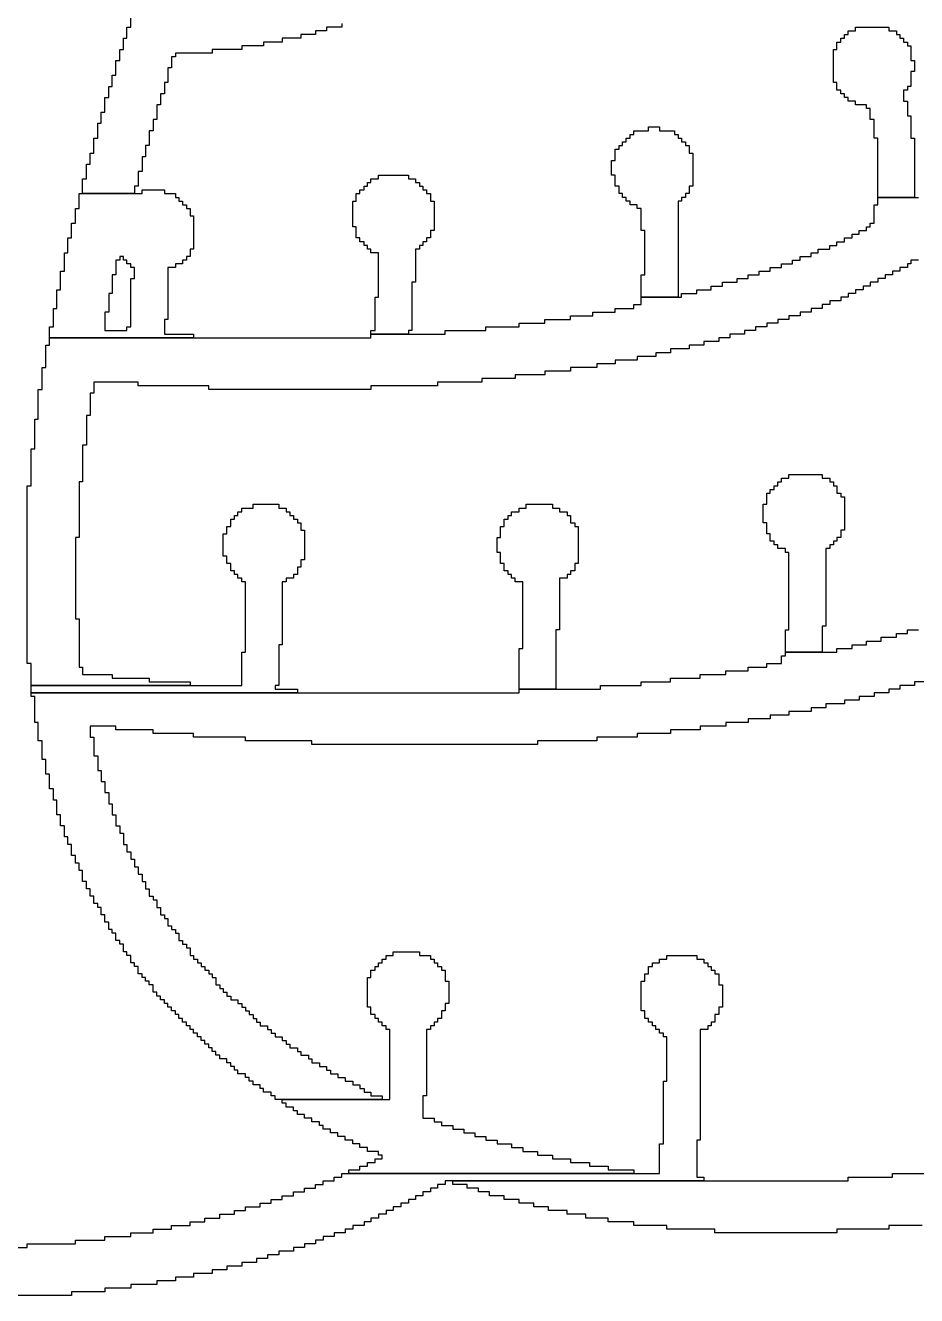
# Model space of a CAD drawing. Extents: x 134.1 to 218.7, y -126.2 to -72.1.
# Drawn here: x 209.23 to 214.33, y -119.71 to -112.44 of the extents above; entities that cross this region are included whole.
import ezdxf

# ---------------------------------------------------------------- set-up
doc = ezdxf.new("R2010")
doc.units = 0
doc.header["$MEASUREMENT"] = 0
doc.layers.add('BLACK', color=7, linetype='CONTINUOUS')

msp = doc.modelspace()

# ---------------------------------------------------------------- linework, layer by layer
at = {"layer": 'BLACK', "linetype": 'CONTINUOUS'}
for p, q in [((209.837, -112.448), (209.837, -112.363)), ((209.814, -112.511), (209.814, -112.448)), ((209.814, -112.448), (209.837, -112.448)), ((210.957, -112.469), (210.894, -112.469)), ((210.894, -112.469), (210.894, -112.49)), ((211.044, -112.448), (210.957, -112.448)), ((210.957, -112.448), (210.957, -112.469)), ((211.044, -112.427), (211.044, -112.448)), ((213.942, -112.49), (213.942, -112.469)), ((213.942, -112.469), (213.985, -112.469)), ((213.985, -112.469), (213.985, -112.448)), ((213.985, -112.448), (214.175, -112.448)), ((214.175, -112.448), (214.175, -112.469)), ((214.175, -112.469), (214.219, -112.469)), ((214.219, -112.469), (214.219, -112.49)), ((209.794, -112.575), (209.794, -112.511)), ((209.794, -112.511), (209.814, -112.511)), ((210.703, -112.533), (210.596, -112.533)), ((210.596, -112.533), (210.596, -112.554)), ((210.81, -112.511), (210.703, -112.511)), ((210.703, -112.511), (210.703, -112.533)), ((210.894, -112.49), (210.81, -112.49)), ((210.81, -112.49), (210.81, -112.511)), ((213.878, -112.575), (213.878, -112.533)), ((213.878, -112.533), (213.901, -112.533)), ((213.901, -112.533), (213.901, -112.511)), ((213.901, -112.511), (213.921, -112.511)), ((213.921, -112.511), (213.921, -112.49)), ((213.921, -112.49), (213.942, -112.49)), ((214.219, -112.49), (214.239, -112.49)), ((214.239, -112.49), (214.239, -112.511)), ((214.239, -112.511), (214.259, -112.511)), ((214.259, -112.511), (214.259, -112.533)), ((214.259, -112.533), (214.282, -112.533)), ((214.282, -112.533), (214.282, -112.554)), ((209.774, -112.638), (209.774, -112.575)), ((209.774, -112.575), (209.794, -112.575)), ((210.091, -112.617), (210.068, -112.617)), ((210.068, -112.617), (210.068, -112.681)), ((210.302, -112.596), (210.091, -112.596)), ((210.091, -112.596), (210.091, -112.617)), ((210.472, -112.575), (210.302, -112.575)), ((210.302, -112.575), (210.302, -112.596)), ((210.596, -112.554), (210.472, -112.554)), ((210.472, -112.554), (210.472, -112.575)), ((213.858, -112.765), (213.858, -112.575)), ((213.858, -112.575), (213.878, -112.575)), ((214.282, -112.554), (214.302, -112.554)), ((214.302, -112.554), (214.302, -112.638)), ((209.751, -112.723), (209.751, -112.638)), ((209.751, -112.638), (209.774, -112.638)), ((210.068, -112.681), (210.048, -112.681)), ((210.048, -112.681), (210.048, -112.765)), ((214.302, -112.638), (214.323, -112.638)), ((214.323, -112.638), (214.323, -112.702)), ((209.73, -112.787), (209.73, -112.723)), ((209.73, -112.723), (209.751, -112.723)), ((210.048, -112.765), (210.028, -112.765)), ((210.028, -112.765), (210.028, -112.829)), ((213.878, -112.765), (213.858, -112.765)), ((213.878, -112.808), (213.878, -112.765)), ((214.323, -112.702), (214.302, -112.702)), ((214.302, -112.702), (214.302, -112.787)), ((209.71, -112.85), (209.71, -112.787)), ((209.71, -112.787), (209.73, -112.787)), ((210.028, -112.829), (210.005, -112.829)), ((210.005, -112.829), (210.005, -112.892)), ((213.901, -112.808), (213.878, -112.808)), ((213.901, -112.829), (213.901, -112.808)), ((213.921, -112.829), (213.901, -112.829)), ((213.921, -112.85), (213.921, -112.829)), ((214.282, -112.808), (214.259, -112.808)), ((214.259, -112.808), (214.259, -112.871)), ((214.302, -112.787), (214.282, -112.787)), ((214.282, -112.787), (214.282, -112.808)), ((209.687, -112.935), (209.687, -112.85)), ((209.687, -112.85), (209.71, -112.85)), ((210.005, -112.892), (209.984, -112.892)), ((209.984, -112.892), (209.984, -112.977)), ((213.942, -112.85), (213.921, -112.85)), ((213.942, -112.871), (213.942, -112.85)), ((213.985, -112.871), (213.942, -112.871)), ((213.985, -112.892), (213.985, -112.871)), ((214.048, -112.892), (213.985, -112.892)), ((214.048, -112.914), (214.048, -112.892)), ((214.259, -112.871), (214.282, -112.871)), ((214.282, -112.871), (214.282, -112.956)), ((209.667, -112.998), (209.667, -112.935)), ((209.667, -112.935), (209.687, -112.935)), ((209.984, -112.977), (209.964, -112.977)), ((209.964, -112.977), (209.964, -113.041)), ((214.069, -112.914), (214.048, -112.914)), ((214.069, -112.977), (214.069, -112.914)), ((214.092, -112.977), (214.069, -112.977)), ((214.092, -113.083), (214.092, -112.977)), ((214.282, -112.956), (214.302, -112.956)), ((214.302, -112.956), (214.302, -113.083)), ((209.647, -113.083), (209.647, -112.998)), ((209.647, -112.998), (209.667, -112.998)), ((209.964, -113.041), (209.941, -113.041)), ((209.941, -113.041), (209.941, -113.125)), ((212.715, -113.062), (212.715, -113.041)), ((212.715, -113.041), (212.799, -113.041)), ((212.799, -113.041), (212.799, -113.019)), ((212.799, -113.019), (212.862, -113.019)), ((212.862, -113.019), (212.862, -113.041)), ((212.862, -113.041), (212.949, -113.041)), ((212.949, -113.041), (212.949, -113.062)), ((209.624, -113.168), (209.624, -113.083)), ((209.624, -113.083), (209.647, -113.083)), ((209.941, -113.125), (209.921, -113.125)), ((209.921, -113.125), (209.921, -113.189)), ((212.631, -113.146), (212.631, -113.125)), ((212.631, -113.125), (212.651, -113.125)), ((212.651, -113.125), (212.651, -113.104)), ((212.651, -113.104), (212.672, -113.104)), ((212.672, -113.104), (212.672, -113.083)), ((212.672, -113.083), (212.695, -113.083)), ((212.695, -113.083), (212.695, -113.062)), ((212.695, -113.062), (212.715, -113.062)), ((212.949, -113.062), (212.969, -113.062)), ((212.969, -113.062), (212.969, -113.083)), ((212.969, -113.083), (212.989, -113.083)), ((212.989, -113.083), (212.989, -113.104)), ((212.989, -113.104), (213.012, -113.104)), ((213.012, -113.104), (213.012, -113.125)), ((213.012, -113.125), (213.032, -113.125)), ((213.032, -113.125), (213.032, -113.168)), ((214.112, -113.083), (214.092, -113.083)), ((214.112, -113.422), (214.112, -113.083)), ((214.302, -113.083), (214.323, -113.083)), ((214.323, -113.083), (214.323, -113.422)), ((209.603, -113.231), (209.603, -113.168)), ((209.603, -113.168), (209.624, -113.168)), ((209.921, -113.189), (209.901, -113.189)), ((209.901, -113.189), (209.901, -113.273)), ((212.608, -113.21), (212.608, -113.146)), ((212.608, -113.146), (212.631, -113.146)), ((213.032, -113.168), (213.053, -113.168)), ((213.053, -113.168), (213.053, -113.358)), ((209.583, -113.316), (209.583, -113.231)), ((209.583, -113.231), (209.603, -113.231)), ((209.901, -113.273), (209.878, -113.273)), ((209.878, -113.273), (209.878, -113.358)), ((212.588, -113.295), (212.588, -113.21)), ((212.588, -113.21), (212.608, -113.21)), ((209.56, -113.4), (209.56, -113.316)), ((209.56, -113.316), (209.583, -113.316)), ((211.191, -113.358), (211.191, -113.337)), ((211.191, -113.337), (211.211, -113.337)), ((211.211, -113.337), (211.211, -113.316)), ((211.211, -113.316), (211.254, -113.316)), ((211.254, -113.316), (211.254, -113.295)), ((211.254, -113.295), (211.425, -113.295)), ((211.425, -113.295), (211.425, -113.316)), ((211.425, -113.316), (211.465, -113.316)), ((211.465, -113.316), (211.465, -113.337)), ((211.465, -113.337), (211.488, -113.337)), ((211.488, -113.337), (211.488, -113.358)), ((212.608, -113.295), (212.588, -113.295)), ((212.608, -113.358), (212.608, -113.295)), ((209.54, -113.485), (209.54, -113.4)), ((209.54, -113.4), (209.901, -113.4)), ((209.857, -113.4), (209.56, -113.4)), ((209.878, -113.358), (209.857, -113.358)), ((209.857, -113.358), (209.857, -113.4)), ((209.901, -113.4), (209.901, -113.379)), ((209.901, -113.379), (210.028, -113.379)), ((210.028, -113.379), (210.028, -113.4)), ((210.028, -113.4), (210.091, -113.4)), ((210.091, -113.4), (210.091, -113.422)), ((211.127, -113.443), (211.127, -113.4)), ((211.127, -113.4), (211.148, -113.4)), ((211.148, -113.4), (211.148, -113.379)), ((211.148, -113.379), (211.171, -113.379)), ((211.171, -113.379), (211.171, -113.358)), ((211.171, -113.358), (211.191, -113.358)), ((211.488, -113.358), (211.508, -113.358)), ((211.508, -113.358), (211.508, -113.379)), ((211.508, -113.379), (211.529, -113.379)), ((211.529, -113.379), (211.529, -113.4)), ((211.529, -113.4), (211.552, -113.4)), ((211.552, -113.4), (211.552, -113.443)), ((212.631, -113.358), (212.608, -113.358)), ((212.631, -113.4), (212.631, -113.358)), ((212.651, -113.4), (212.631, -113.4)), ((212.651, -113.422), (212.651, -113.4)), ((213.032, -113.4), (213.012, -113.4)), ((213.012, -113.4), (213.012, -113.422)), ((213.053, -113.358), (213.032, -113.358)), ((213.032, -113.358), (213.032, -113.4)), ((209.52, -113.57), (209.52, -113.485)), ((209.52, -113.485), (209.54, -113.485)), ((210.091, -113.422), (210.111, -113.422)), ((210.111, -113.422), (210.111, -113.443)), ((210.111, -113.443), (210.132, -113.443)), ((210.132, -113.443), (210.132, -113.464)), ((210.132, -113.464), (210.155, -113.464)), ((210.155, -113.464), (210.155, -113.485)), ((210.155, -113.485), (210.175, -113.485)), ((210.175, -113.485), (210.175, -113.527)), ((211.107, -113.591), (211.107, -113.443)), ((211.107, -113.443), (211.127, -113.443)), ((211.552, -113.443), (211.572, -113.443)), ((211.572, -113.443), (211.572, -113.612)), ((212.672, -113.422), (212.651, -113.422)), ((212.672, -113.443), (212.672, -113.422)), ((212.695, -113.443), (212.672, -113.443)), ((212.695, -113.464), (212.695, -113.443)), ((212.735, -113.464), (212.695, -113.464)), ((212.735, -113.485), (212.735, -113.464)), ((212.758, -113.485), (212.735, -113.485)), ((212.758, -113.612), (212.758, -113.485)), ((212.989, -113.443), (212.969, -113.443)), ((212.969, -113.443), (212.969, -113.993)), ((213.012, -113.422), (212.989, -113.422)), ((212.989, -113.422), (212.989, -113.443)), ((214.092, -113.57), (214.092, -113.464)), ((214.092, -113.464), (214.112, -113.464)), ((214.323, -113.422), (214.112, -113.422)), ((214.112, -113.464), (214.112, -113.422)), ((214.112, -113.422), (214.346, -113.422)), ((210.175, -113.527), (210.195, -113.527)), ((210.195, -113.527), (210.195, -113.718)), ((209.497, -113.654), (209.497, -113.57)), ((209.497, -113.57), (209.52, -113.57)), ((211.127, -113.591), (211.107, -113.591)), ((211.127, -113.654), (211.127, -113.591)), ((211.572, -113.612), (211.552, -113.612)), ((211.552, -113.612), (211.552, -113.654)), ((212.778, -113.612), (212.758, -113.612)), ((212.778, -113.866), (212.778, -113.612)), ((213.965, -113.654), (213.965, -113.633)), ((213.965, -113.633), (214.005, -113.633)), ((214.005, -113.633), (214.005, -113.612)), ((214.005, -113.612), (214.048, -113.612)), ((214.048, -113.612), (214.048, -113.591)), ((214.048, -113.591), (214.069, -113.591)), ((214.069, -113.591), (214.069, -113.57)), ((214.069, -113.57), (214.092, -113.57)), ((209.476, -113.654), (209.497, -113.654)), ((209.476, -113.739), (209.476, -113.654)), ((211.148, -113.654), (211.127, -113.654)), ((211.148, -113.676), (211.148, -113.654)), ((211.171, -113.676), (211.148, -113.676)), ((211.171, -113.697), (211.171, -113.676)), ((211.191, -113.697), (211.171, -113.697)), ((211.191, -113.718), (211.191, -113.697)), ((211.508, -113.697), (211.488, -113.697)), ((211.488, -113.697), (211.488, -113.718)), ((211.529, -113.676), (211.508, -113.676)), ((211.508, -113.676), (211.508, -113.697)), ((211.552, -113.654), (211.529, -113.654)), ((211.529, -113.654), (211.529, -113.676)), ((213.838, -113.718), (213.838, -113.697)), ((213.838, -113.697), (213.878, -113.697)), ((213.878, -113.697), (213.878, -113.676)), ((213.878, -113.676), (213.921, -113.676)), ((213.921, -113.676), (213.921, -113.654)), ((213.921, -113.654), (213.965, -113.654)), ((209.456, -113.845), (209.456, -113.739)), ((209.456, -113.739), (209.476, -113.739)), ((209.774, -113.781), (209.751, -113.781)), ((209.751, -113.781), (209.751, -113.866)), ((209.794, -113.76), (209.774, -113.76)), ((209.774, -113.76), (209.774, -113.781)), ((209.794, -113.781), (209.794, -113.76)), ((209.814, -113.781), (209.794, -113.781)), ((209.814, -113.803), (209.814, -113.781)), ((210.155, -113.781), (210.132, -113.781)), ((210.132, -113.781), (210.132, -113.803)), ((210.175, -113.76), (210.155, -113.76)), ((210.155, -113.76), (210.155, -113.781)), ((210.195, -113.718), (210.175, -113.718)), ((210.175, -113.718), (210.175, -113.76)), ((211.211, -113.718), (211.191, -113.718)), ((211.211, -113.739), (211.211, -113.718)), ((211.254, -113.739), (211.211, -113.739)), ((211.254, -113.993), (211.254, -113.739)), ((211.488, -113.718), (211.465, -113.718)), ((211.465, -113.718), (211.465, -113.908)), ((213.624, -113.803), (213.624, -113.781)), ((213.624, -113.781), (213.667, -113.781)), ((213.667, -113.781), (213.667, -113.76)), ((213.667, -113.76), (213.731, -113.76)), ((213.731, -113.76), (213.731, -113.739)), ((213.731, -113.739), (213.771, -113.739)), ((213.771, -113.739), (213.771, -113.718)), ((213.771, -113.718), (213.838, -113.718)), ((214.346, -113.781), (214.302, -113.781)), ((214.302, -113.781), (214.302, -113.803)), ((209.433, -113.951), (209.433, -113.845)), ((209.433, -113.845), (209.456, -113.845)), ((209.837, -113.803), (209.814, -113.803)), ((209.837, -113.824), (209.837, -113.803)), ((209.857, -113.824), (209.837, -113.824)), ((209.857, -113.887), (209.857, -113.824)), ((210.091, -113.824), (210.048, -113.824)), ((210.048, -113.824), (210.048, -114.12)), ((210.132, -113.803), (210.091, -113.803)), ((210.091, -113.803), (210.091, -113.824)), ((213.434, -113.866), (213.434, -113.845)), ((213.434, -113.845), (213.497, -113.845)), ((213.497, -113.845), (213.497, -113.824)), ((213.497, -113.824), (213.561, -113.824)), ((213.561, -113.824), (213.561, -113.803)), ((213.561, -113.803), (213.624, -113.803)), ((214.239, -113.845), (214.196, -113.845)), ((214.196, -113.845), (214.196, -113.866)), ((214.282, -113.824), (214.239, -113.824)), ((214.239, -113.824), (214.239, -113.845)), ((214.302, -113.803), (214.282, -113.803)), ((214.282, -113.803), (214.282, -113.824)), ((209.73, -113.866), (209.73, -113.972)), ((209.751, -113.866), (209.73, -113.866)), ((209.837, -114.162), (209.837, -113.887)), ((209.837, -113.887), (209.857, -113.887)), ((211.465, -113.908), (211.445, -113.908)), ((211.445, -113.908), (211.445, -114.184)), ((212.758, -113.993), (212.758, -113.866)), ((212.758, -113.866), (212.778, -113.866)), ((213.223, -113.93), (213.223, -113.908)), ((213.223, -113.908), (213.307, -113.908)), ((213.307, -113.908), (213.307, -113.887)), ((213.307, -113.887), (213.37, -113.887)), ((213.37, -113.887), (213.37, -113.866)), ((213.37, -113.866), (213.434, -113.866)), ((214.112, -113.908), (214.069, -113.908)), ((214.069, -113.908), (214.069, -113.93)), ((214.155, -113.887), (214.112, -113.887)), ((214.112, -113.887), (214.112, -113.908)), ((214.196, -113.866), (214.155, -113.866)), ((214.155, -113.866), (214.155, -113.887)), ((209.413, -114.057), (209.413, -113.951)), ((209.413, -113.951), (209.433, -113.951)), ((209.73, -113.972), (209.71, -113.972)), ((209.71, -113.972), (209.71, -114.078)), ((211.234, -113.993), (211.254, -113.993)), ((211.234, -114.184), (211.234, -113.993)), ((212.969, -113.993), (212.758, -113.993)), ((212.758, -114.035), (212.758, -113.993)), ((212.758, -113.993), (212.989, -113.993)), ((212.989, -113.993), (212.989, -113.972)), ((212.989, -113.972), (213.076, -113.972)), ((213.076, -113.972), (213.076, -113.951)), ((213.076, -113.951), (213.159, -113.951)), ((213.159, -113.951), (213.159, -113.93)), ((213.159, -113.93), (213.223, -113.93)), ((213.942, -113.993), (213.901, -113.993)), ((213.901, -113.993), (213.901, -114.014)), ((213.985, -113.972), (213.942, -113.972)), ((213.942, -113.972), (213.942, -113.993)), ((214.028, -113.951), (213.985, -113.951)), ((213.985, -113.951), (213.985, -113.972)), ((214.069, -113.93), (214.028, -113.93)), ((214.028, -113.93), (214.028, -113.951)), ((209.393, -114.162), (209.393, -114.057)), ((209.393, -114.057), (209.413, -114.057)), ((212.608, -114.078), (212.608, -114.057)), ((212.608, -114.057), (212.715, -114.057)), ((212.715, -114.057), (212.715, -114.035)), ((212.715, -114.035), (212.758, -114.035)), ((213.794, -114.057), (213.731, -114.057)), ((213.731, -114.057), (213.731, -114.078)), ((213.838, -114.035), (213.794, -114.035)), ((213.794, -114.035), (213.794, -114.057)), ((213.901, -114.014), (213.838, -114.014)), ((213.838, -114.014), (213.838, -114.035)), ((209.71, -114.078), (209.687, -114.078)), ((209.687, -114.078), (209.687, -114.184)), ((210.048, -114.12), (210.028, -114.12)), ((210.028, -114.12), (210.028, -114.205)), ((212.06, -114.162), (212.06, -114.141)), ((212.06, -114.141), (212.207, -114.141)), ((212.207, -114.141), (212.207, -114.12)), ((212.207, -114.12), (212.354, -114.12)), ((212.354, -114.12), (212.354, -114.099)), ((212.354, -114.099), (212.481, -114.099)), ((212.481, -114.099), (212.481, -114.078)), ((212.481, -114.078), (212.608, -114.078)), ((213.54, -114.141), (213.477, -114.141)), ((213.477, -114.141), (213.477, -114.162)), ((213.604, -114.12), (213.54, -114.12)), ((213.54, -114.12), (213.54, -114.141)), ((213.667, -114.099), (213.604, -114.099)), ((213.604, -114.099), (213.604, -114.12)), ((213.731, -114.078), (213.667, -114.078)), ((213.667, -114.078), (213.667, -114.099)), ((209.37, -114.226), (209.37, -114.162)), ((209.37, -114.162), (209.393, -114.162)), ((209.687, -114.184), (209.814, -114.184)), ((209.814, -114.184), (209.814, -114.162)), ((209.814, -114.162), (209.837, -114.162)), ((210.028, -114.205), (210.195, -114.205)), ((210.195, -114.205), (210.195, -114.226)), ((211.211, -114.205), (211.211, -114.184)), ((211.211, -114.184), (211.234, -114.184)), ((211.425, -114.205), (211.211, -114.205)), ((211.211, -114.226), (211.211, -114.205)), ((211.211, -114.205), (211.635, -114.205)), ((211.445, -114.184), (211.425, -114.184)), ((211.425, -114.184), (211.425, -114.205)), ((211.635, -114.205), (211.635, -114.184)), ((211.635, -114.184), (211.869, -114.184)), ((211.869, -114.184), (211.869, -114.162)), ((211.869, -114.162), (212.06, -114.162)), ((213.35, -114.205), (213.266, -114.205)), ((213.266, -114.205), (213.266, -114.226)), ((213.413, -114.184), (213.35, -114.184)), ((213.35, -114.184), (213.35, -114.205)), ((213.477, -114.162), (213.413, -114.162)), ((213.413, -114.162), (213.413, -114.184)), ((209.349, -114.395), (209.349, -114.268)), ((209.349, -114.268), (209.37, -114.268)), ((209.37, -114.268), (209.37, -114.226)), ((209.37, -114.226), (211.211, -114.226)), ((210.195, -114.226), (209.37, -114.226)), ((213.032, -114.289), (212.926, -114.289)), ((212.926, -114.289), (212.926, -114.311)), ((213.116, -114.268), (213.032, -114.268)), ((213.032, -114.268), (213.032, -114.289)), ((213.203, -114.247), (213.116, -114.247)), ((213.116, -114.247), (213.116, -114.268)), ((213.266, -114.226), (213.203, -114.226)), ((213.203, -114.226), (213.203, -114.247)), ((212.735, -114.353), (212.608, -114.353)), ((212.608, -114.353), (212.608, -114.374)), ((212.842, -114.332), (212.735, -114.332)), ((212.735, -114.332), (212.735, -114.353)), ((212.926, -114.311), (212.842, -114.311)), ((212.842, -114.311), (212.842, -114.332)), ((209.329, -114.522), (209.329, -114.395)), ((209.329, -114.395), (209.349, -114.395)), ((212.354, -114.416), (212.207, -114.416)), ((212.207, -114.416), (212.207, -114.438)), ((212.504, -114.395), (212.354, -114.395)), ((212.354, -114.395), (212.354, -114.416)), ((212.608, -114.374), (212.504, -114.374)), ((212.504, -114.374), (212.504, -114.395)), ((209.878, -114.48), (209.624, -114.48)), ((209.624, -114.48), (209.624, -114.543)), ((209.878, -114.501), (209.878, -114.48)), ((210.282, -114.501), (209.878, -114.501)), ((210.282, -114.522), (210.282, -114.501)), ((211.592, -114.501), (211.211, -114.501)), ((211.211, -114.501), (211.211, -114.522)), ((211.846, -114.48), (211.592, -114.48)), ((211.592, -114.48), (211.592, -114.501)), ((212.037, -114.459), (211.846, -114.459)), ((211.846, -114.459), (211.846, -114.48)), ((212.207, -114.438), (212.037, -114.438)), ((212.037, -114.438), (212.037, -114.459)), ((209.306, -114.692), (209.306, -114.522)), ((209.306, -114.522), (209.329, -114.522)), ((209.624, -114.543), (209.603, -114.543)), ((209.603, -114.543), (209.603, -114.67)), ((211.211, -114.522), (210.282, -114.522)), ((209.286, -114.861), (209.286, -114.692)), ((209.286, -114.692), (209.306, -114.692)), ((209.603, -114.67), (209.583, -114.67)), ((209.583, -114.67), (209.583, -114.84)), ((209.266, -115.073), (209.266, -114.861)), ((209.266, -114.861), (209.286, -114.861)), ((209.583, -114.84), (209.56, -114.84)), ((209.56, -114.84), (209.56, -115.051)), ((213.604, -115.03), (213.604, -115.009)), ((213.604, -115.009), (213.794, -115.009)), ((213.794, -115.009), (213.794, -115.03)), ((209.243, -116.089), (209.243, -115.073)), ((209.243, -115.073), (209.266, -115.073)), ((209.56, -115.051), (209.54, -115.051)), ((209.54, -115.051), (209.54, -115.369)), ((213.52, -115.094), (213.52, -115.073)), ((213.52, -115.073), (213.54, -115.073)), ((213.54, -115.073), (213.54, -115.051)), ((213.54, -115.051), (213.561, -115.051)), ((213.561, -115.051), (213.561, -115.03)), ((213.561, -115.03), (213.604, -115.03)), ((213.794, -115.03), (213.838, -115.03)), ((213.838, -115.03), (213.838, -115.051)), ((213.838, -115.051), (213.858, -115.051)), ((213.858, -115.051), (213.858, -115.073)), ((213.858, -115.073), (213.878, -115.073)), ((213.878, -115.073), (213.878, -115.115)), ((213.477, -115.178), (213.477, -115.115)), ((213.477, -115.115), (213.497, -115.115)), ((213.497, -115.115), (213.497, -115.094)), ((213.497, -115.094), (213.52, -115.094)), ((213.878, -115.115), (213.901, -115.115)), ((213.901, -115.115), (213.901, -115.136)), ((213.901, -115.136), (213.921, -115.136)), ((213.921, -115.136), (213.921, -115.327)), ((210.449, -115.242), (210.449, -115.221)), ((210.449, -115.221), (210.472, -115.221)), ((210.472, -115.221), (210.472, -115.2)), ((210.472, -115.2), (210.536, -115.2)), ((210.536, -115.2), (210.536, -115.178)), ((210.536, -115.178), (210.683, -115.178)), ((210.683, -115.178), (210.683, -115.2)), ((210.683, -115.2), (210.726, -115.2)), ((210.726, -115.2), (210.726, -115.221)), ((210.726, -115.221), (210.746, -115.221)), ((210.746, -115.221), (210.746, -115.242)), ((212.016, -115.242), (212.016, -115.221)), ((212.016, -115.221), (212.06, -115.221)), ((212.06, -115.221), (212.06, -115.2)), ((212.06, -115.2), (212.1, -115.2)), ((212.1, -115.2), (212.1, -115.178)), ((212.1, -115.178), (212.25, -115.178)), ((212.25, -115.178), (212.25, -115.2)), ((212.25, -115.2), (212.291, -115.2)), ((212.291, -115.2), (212.291, -115.221)), ((212.291, -115.221), (212.334, -115.221)), ((212.334, -115.221), (212.334, -115.242)), ((213.457, -115.284), (213.457, -115.178)), ((213.457, -115.178), (213.477, -115.178)), ((210.386, -115.348), (210.386, -115.305)), ((210.386, -115.305), (210.409, -115.305)), ((210.409, -115.305), (210.409, -115.263)), ((210.409, -115.263), (210.429, -115.263)), ((210.429, -115.263), (210.429, -115.242)), ((210.429, -115.242), (210.449, -115.242)), ((210.746, -115.242), (210.767, -115.242)), ((210.767, -115.242), (210.767, -115.263)), ((210.767, -115.263), (210.79, -115.263)), ((210.79, -115.263), (210.79, -115.284)), ((210.79, -115.284), (210.81, -115.284)), ((210.81, -115.284), (210.81, -115.327)), ((211.953, -115.369), (211.953, -115.305)), ((211.953, -115.305), (211.973, -115.305)), ((211.973, -115.305), (211.973, -115.263)), ((211.973, -115.263), (211.996, -115.263)), ((211.996, -115.263), (211.996, -115.242)), ((211.996, -115.242), (212.016, -115.242)), ((212.334, -115.242), (212.354, -115.242)), ((212.354, -115.242), (212.354, -115.284)), ((212.354, -115.284), (212.377, -115.284)), ((212.377, -115.284), (212.377, -115.305)), ((212.377, -115.305), (212.397, -115.305)), ((212.397, -115.305), (212.397, -115.517)), ((213.477, -115.284), (213.457, -115.284)), ((213.477, -115.348), (213.477, -115.284)), ((209.54, -115.369), (209.52, -115.369)), ((209.52, -115.369), (209.52, -115.835)), ((210.365, -115.475), (210.365, -115.348)), ((210.365, -115.348), (210.386, -115.348)), ((210.81, -115.327), (210.83, -115.327)), ((210.83, -115.327), (210.83, -115.496)), ((211.933, -115.454), (211.933, -115.369)), ((211.933, -115.369), (211.953, -115.369)), ((213.497, -115.348), (213.477, -115.348)), ((213.497, -115.39), (213.497, -115.348)), ((213.901, -115.369), (213.878, -115.369)), ((213.878, -115.369), (213.878, -115.39)), ((213.921, -115.327), (213.901, -115.327)), ((213.901, -115.327), (213.901, -115.369)), ((211.953, -115.454), (211.933, -115.454)), ((211.953, -115.517), (211.953, -115.454)), ((213.52, -115.39), (213.497, -115.39)), ((213.52, -115.411), (213.52, -115.39)), ((213.54, -115.411), (213.52, -115.411)), ((213.54, -115.432), (213.54, -115.411)), ((213.584, -115.432), (213.54, -115.432)), ((213.584, -115.454), (213.584, -115.432)), ((213.604, -115.454), (213.584, -115.454)), ((213.604, -115.898), (213.604, -115.454)), ((213.838, -115.432), (213.815, -115.432)), ((213.815, -115.432), (213.815, -115.877)), ((213.858, -115.411), (213.838, -115.411)), ((213.838, -115.411), (213.838, -115.432)), ((213.878, -115.39), (213.858, -115.39)), ((213.858, -115.39), (213.858, -115.411)), ((210.386, -115.475), (210.365, -115.475)), ((210.386, -115.517), (210.386, -115.475)), ((210.409, -115.517), (210.386, -115.517)), ((210.409, -115.559), (210.409, -115.517)), ((210.83, -115.496), (210.81, -115.496)), ((210.81, -115.496), (210.81, -115.538)), ((211.973, -115.517), (211.953, -115.517)), ((211.973, -115.559), (211.973, -115.517)), ((212.397, -115.517), (212.377, -115.517)), ((212.377, -115.517), (212.377, -115.559)), ((210.429, -115.559), (210.409, -115.559)), ((210.429, -115.581), (210.429, -115.559)), ((210.449, -115.581), (210.429, -115.581)), ((210.449, -115.602), (210.449, -115.581)), ((210.79, -115.581), (210.767, -115.581)), ((210.767, -115.581), (210.767, -115.602)), ((210.81, -115.538), (210.79, -115.538)), ((210.79, -115.538), (210.79, -115.581)), ((211.996, -115.559), (211.973, -115.559)), ((211.996, -115.581), (211.996, -115.559)), ((212.016, -115.581), (211.996, -115.581)), ((212.016, -115.602), (212.016, -115.581)), ((212.354, -115.581), (212.334, -115.581)), ((212.334, -115.581), (212.334, -115.602)), ((212.377, -115.559), (212.354, -115.559)), ((212.354, -115.559), (212.354, -115.581)), ((210.472, -115.602), (210.449, -115.602)), ((210.472, -115.623), (210.472, -115.602)), ((210.492, -115.623), (210.472, -115.623)), ((210.492, -116.025), (210.492, -115.623)), ((210.726, -115.623), (210.703, -115.623)), ((210.703, -115.623), (210.703, -115.983)), ((210.767, -115.602), (210.726, -115.602)), ((210.726, -115.602), (210.726, -115.623)), ((212.037, -115.602), (212.016, -115.602)), ((212.037, -115.623), (212.037, -115.602)), ((212.08, -115.623), (212.037, -115.623)), ((212.08, -116.004), (212.08, -115.623)), ((212.334, -115.602), (212.291, -115.602)), ((212.291, -115.602), (212.291, -115.898)), ((209.52, -115.835), (209.54, -115.835)), ((209.54, -115.835), (209.54, -116.11)), ((213.815, -115.877), (213.794, -115.877)), ((213.794, -115.877), (213.794, -116.025)), ((212.291, -115.898), (212.27, -115.898)), ((212.27, -115.898), (212.27, -116.237)), ((213.584, -116.025), (213.584, -115.898)), ((213.584, -115.898), (213.604, -115.898)), ((214.048, -115.983), (214.048, -115.962)), ((214.048, -115.962), (214.132, -115.962)), ((214.132, -115.962), (214.132, -115.94)), ((214.132, -115.94), (214.219, -115.94)), ((214.219, -115.94), (214.219, -115.919)), ((214.219, -115.919), (214.282, -115.919)), ((214.282, -115.919), (214.282, -115.898)), ((214.282, -115.898), (214.346, -115.898)), ((210.472, -116.216), (210.472, -116.025)), ((210.472, -116.025), (210.492, -116.025)), ((210.703, -115.983), (210.683, -115.983)), ((210.683, -115.983), (210.683, -116.216)), ((212.06, -116.237), (212.06, -116.004)), ((212.06, -116.004), (212.08, -116.004)), ((213.794, -116.025), (213.584, -116.025)), ((213.584, -116.046), (213.584, -116.025)), ((213.584, -116.025), (213.878, -116.025)), ((213.878, -116.025), (213.878, -116.004)), ((213.878, -116.004), (213.965, -116.004)), ((213.965, -116.004), (213.965, -115.983)), ((213.965, -115.983), (214.048, -115.983)), ((209.266, -116.089), (209.243, -116.089)), ((209.266, -116.216), (209.266, -116.089)), ((213.477, -116.11), (213.477, -116.089)), ((213.477, -116.089), (213.561, -116.089)), ((213.561, -116.089), (213.561, -116.046)), ((213.561, -116.046), (213.584, -116.046)), ((209.54, -116.11), (209.56, -116.11)), ((209.56, -116.11), (209.56, -116.152)), ((209.56, -116.152), (209.73, -116.152)), ((209.73, -116.152), (209.73, -116.173)), ((209.73, -116.173), (209.941, -116.173)), ((209.941, -116.173), (209.941, -116.194)), ((212.926, -116.194), (212.926, -116.173)), ((212.926, -116.173), (213.096, -116.173)), ((213.096, -116.173), (213.096, -116.152)), ((213.096, -116.152), (213.243, -116.152)), ((213.243, -116.152), (213.243, -116.131)), ((213.243, -116.131), (213.37, -116.131)), ((213.37, -116.131), (213.37, -116.11)), ((213.37, -116.11), (213.477, -116.11)), ((209.266, -116.258), (209.266, -116.216)), ((209.266, -116.216), (210.472, -116.216)), ((210.175, -116.216), (209.266, -116.216)), ((209.941, -116.194), (210.175, -116.194)), ((210.175, -116.194), (210.175, -116.216)), ((210.683, -116.216), (210.663, -116.216)), ((210.663, -116.216), (210.663, -116.237)), ((210.663, -116.237), (210.79, -116.237)), ((210.79, -116.237), (210.79, -116.258)), ((212.27, -116.237), (212.06, -116.237)), ((212.06, -116.258), (212.06, -116.237)), ((212.06, -116.237), (212.524, -116.237)), ((212.524, -116.237), (212.524, -116.216)), ((212.524, -116.216), (212.758, -116.216)), ((212.758, -116.216), (212.758, -116.194)), ((212.758, -116.194), (212.926, -116.194)), ((214.239, -116.237), (214.175, -116.237)), ((214.175, -116.237), (214.175, -116.258)), ((214.323, -116.216), (214.239, -116.216)), ((214.239, -116.216), (214.239, -116.237)), ((214.386, -116.194), (214.323, -116.194)), ((214.323, -116.194), (214.323, -116.216)), ((210.79, -116.258), (209.266, -116.258)), ((209.266, -116.279), (209.266, -116.258)), ((209.266, -116.258), (212.06, -116.258)), ((209.286, -116.279), (209.266, -116.279)), ((209.286, -116.427), (209.286, -116.279)), ((213.921, -116.321), (213.815, -116.321)), ((213.815, -116.321), (213.815, -116.343)), ((214.005, -116.3), (213.921, -116.3)), ((213.921, -116.3), (213.921, -116.321)), ((214.092, -116.279), (214.005, -116.279)), ((214.005, -116.279), (214.005, -116.3)), ((214.175, -116.258), (214.092, -116.258)), ((214.092, -116.258), (214.092, -116.279)), ((213.604, -116.385), (213.497, -116.385)), ((213.497, -116.385), (213.497, -116.406)), ((213.731, -116.364), (213.604, -116.364)), ((213.604, -116.364), (213.604, -116.385)), ((213.815, -116.343), (213.731, -116.343)), ((213.731, -116.343), (213.731, -116.364)), ((209.306, -116.427), (209.286, -116.427)), ((209.306, -116.533), (209.306, -116.427)), ((209.751, -116.448), (209.603, -116.448)), ((209.603, -116.448), (209.603, -116.512)), ((209.751, -116.47), (209.751, -116.448)), ((209.964, -116.47), (209.751, -116.47)), ((209.964, -116.491), (209.964, -116.47)), ((213.096, -116.47), (212.926, -116.47)), ((212.926, -116.47), (212.926, -116.491)), ((213.243, -116.448), (213.096, -116.448)), ((213.096, -116.448), (213.096, -116.47)), ((213.37, -116.427), (213.243, -116.427)), ((213.243, -116.427), (213.243, -116.448)), ((213.497, -116.406), (213.37, -116.406)), ((213.37, -116.406), (213.37, -116.427)), ((209.329, -116.533), (209.306, -116.533)), ((209.329, -116.639), (209.329, -116.533)), ((209.603, -116.512), (209.624, -116.512)), ((209.624, -116.512), (209.624, -116.618)), ((210.195, -116.491), (209.964, -116.491)), ((210.195, -116.512), (210.195, -116.491)), ((210.492, -116.512), (210.195, -116.512)), ((210.492, -116.533), (210.492, -116.512)), ((210.873, -116.533), (210.492, -116.533)), ((210.873, -116.554), (210.873, -116.533)), ((212.504, -116.533), (212.164, -116.533)), ((212.164, -116.533), (212.164, -116.554)), ((212.735, -116.512), (212.504, -116.512)), ((212.504, -116.512), (212.504, -116.533)), ((212.926, -116.491), (212.735, -116.491)), ((212.735, -116.491), (212.735, -116.512)), ((209.624, -116.618), (209.647, -116.618)), ((209.647, -116.618), (209.647, -116.702)), ((212.164, -116.554), (210.873, -116.554)), ((209.349, -116.639), (209.329, -116.639)), ((209.349, -116.724), (209.349, -116.639)), ((209.37, -116.724), (209.349, -116.724)), ((209.37, -116.808), (209.37, -116.724)), ((209.647, -116.702), (209.667, -116.702)), ((209.667, -116.702), (209.667, -116.766)), ((209.393, -116.808), (209.37, -116.808)), ((209.393, -116.872), (209.393, -116.808)), ((209.667, -116.766), (209.687, -116.766)), ((209.687, -116.766), (209.687, -116.829)), ((209.687, -116.829), (209.71, -116.829)), ((209.71, -116.829), (209.71, -116.893)), ((209.413, -116.872), (209.393, -116.872)), ((209.413, -116.956), (209.413, -116.872)), ((209.71, -116.893), (209.73, -116.893)), ((209.73, -116.893), (209.73, -116.956)), ((209.433, -116.956), (209.413, -116.956)), ((209.433, -117.02), (209.433, -116.956)), ((209.73, -116.956), (209.751, -116.956)), ((209.751, -116.956), (209.751, -117.02)), ((209.456, -117.02), (209.433, -117.02)), ((209.456, -117.083), (209.456, -117.02)), ((209.751, -117.02), (209.774, -117.02)), ((209.774, -117.02), (209.774, -117.062)), ((209.476, -117.083), (209.456, -117.083)), ((209.476, -117.126), (209.476, -117.083)), ((209.497, -117.126), (209.476, -117.126)), ((209.497, -117.189), (209.497, -117.126)), ((209.774, -117.062), (209.794, -117.062)), ((209.794, -117.062), (209.794, -117.126)), ((209.794, -117.126), (209.814, -117.126)), ((209.814, -117.126), (209.814, -117.168)), ((209.52, -117.189), (209.497, -117.189)), ((209.52, -117.232), (209.52, -117.189)), ((209.814, -117.168), (209.837, -117.168)), ((209.837, -117.168), (209.837, -117.21)), ((209.54, -117.232), (209.52, -117.232)), ((209.54, -117.274), (209.54, -117.232)), ((209.837, -117.21), (209.857, -117.21)), ((209.857, -117.21), (209.857, -117.253)), ((209.857, -117.253), (209.878, -117.253)), ((209.878, -117.253), (209.878, -117.295)), ((209.56, -117.274), (209.54, -117.274)), ((209.56, -117.337), (209.56, -117.274)), ((209.583, -117.337), (209.56, -117.337)), ((209.583, -117.38), (209.583, -117.337)), ((209.878, -117.295), (209.901, -117.295)), ((209.901, -117.295), (209.901, -117.337)), ((209.901, -117.337), (209.921, -117.337)), ((209.921, -117.337), (209.921, -117.38)), ((209.603, -117.38), (209.583, -117.38)), ((209.603, -117.422), (209.603, -117.38)), ((209.921, -117.38), (209.941, -117.38)), ((209.941, -117.38), (209.941, -117.422)), ((209.624, -117.422), (209.603, -117.422)), ((209.624, -117.464), (209.624, -117.422)), ((209.647, -117.464), (209.624, -117.464)), ((209.647, -117.486), (209.647, -117.464)), ((209.667, -117.486), (209.647, -117.486)), ((209.667, -117.528), (209.667, -117.486)), ((209.941, -117.422), (209.964, -117.422)), ((209.964, -117.422), (209.964, -117.443)), ((209.964, -117.443), (209.984, -117.443)), ((209.984, -117.443), (209.984, -117.486)), ((209.984, -117.486), (210.005, -117.486)), ((210.005, -117.486), (210.005, -117.528)), ((209.687, -117.528), (209.667, -117.528)), ((209.687, -117.57), (209.687, -117.528)), ((210.005, -117.528), (210.028, -117.528)), ((210.028, -117.528), (210.028, -117.549)), ((210.028, -117.549), (210.048, -117.549)), ((210.048, -117.549), (210.048, -117.591)), ((209.71, -117.57), (209.687, -117.57)), ((209.71, -117.613), (209.71, -117.57)), ((209.73, -117.613), (209.71, -117.613)), ((209.73, -117.634), (209.73, -117.613)), ((209.751, -117.634), (209.73, -117.634)), ((209.751, -117.676), (209.751, -117.634)), ((210.048, -117.591), (210.068, -117.591)), ((210.068, -117.591), (210.068, -117.613)), ((210.068, -117.613), (210.091, -117.613)), ((210.091, -117.613), (210.091, -117.634)), ((210.091, -117.634), (210.111, -117.634)), ((210.111, -117.634), (210.111, -117.676)), ((209.774, -117.676), (209.751, -117.676)), ((209.774, -117.697), (209.774, -117.676)), ((209.794, -117.697), (209.774, -117.697)), ((209.794, -117.74), (209.794, -117.697)), ((210.111, -117.676), (210.132, -117.676)), ((210.132, -117.676), (210.132, -117.697)), ((210.132, -117.697), (210.155, -117.697)), ((210.155, -117.697), (210.155, -117.718)), ((209.814, -117.74), (209.794, -117.74)), ((209.814, -117.761), (209.814, -117.74)), ((209.837, -117.761), (209.814, -117.761)), ((209.837, -117.803), (209.837, -117.761)), ((210.155, -117.718), (210.175, -117.718)), ((210.175, -117.718), (210.175, -117.761)), ((210.175, -117.761), (210.195, -117.761)), ((210.195, -117.761), (210.195, -117.782)), ((210.195, -117.782), (210.218, -117.782)), ((210.218, -117.782), (210.218, -117.803)), ((211.275, -117.803), (211.275, -117.782)), ((211.275, -117.782), (211.298, -117.782)), ((211.298, -117.782), (211.298, -117.761)), ((211.298, -117.761), (211.338, -117.761)), ((211.338, -117.761), (211.338, -117.74)), ((211.338, -117.74), (211.488, -117.74)), ((211.488, -117.74), (211.488, -117.761)), ((211.488, -117.761), (211.552, -117.761)), ((211.552, -117.761), (211.552, -117.782)), ((211.552, -117.782), (211.572, -117.782)), ((211.572, -117.782), (211.572, -117.803)), ((212.862, -117.803), (212.862, -117.782)), ((212.862, -117.782), (212.905, -117.782)), ((212.905, -117.782), (212.905, -117.761)), ((212.905, -117.761), (213.076, -117.761)), ((213.076, -117.761), (213.076, -117.782)), ((213.076, -117.782), (213.116, -117.782)), ((213.116, -117.782), (213.116, -117.803)), ((209.857, -117.803), (209.837, -117.803)), ((209.857, -117.824), (209.857, -117.803)), ((209.878, -117.824), (209.857, -117.824)), ((209.878, -117.867), (209.878, -117.824)), ((210.218, -117.803), (210.238, -117.803)), ((210.238, -117.803), (210.238, -117.824)), ((210.238, -117.824), (210.259, -117.824)), ((210.259, -117.824), (210.259, -117.845)), ((210.259, -117.845), (210.282, -117.845)), ((210.282, -117.845), (210.282, -117.867)), ((211.211, -117.888), (211.211, -117.845)), ((211.211, -117.845), (211.234, -117.845)), ((211.234, -117.845), (211.234, -117.824)), ((211.234, -117.824), (211.254, -117.824)), ((211.254, -117.824), (211.254, -117.803)), ((211.254, -117.803), (211.275, -117.803)), ((211.572, -117.803), (211.592, -117.803)), ((211.592, -117.803), (211.592, -117.824)), ((211.592, -117.824), (211.615, -117.824)), ((211.615, -117.824), (211.615, -117.845)), ((211.615, -117.845), (211.635, -117.845)), ((211.635, -117.845), (211.635, -117.909)), ((212.799, -117.867), (212.799, -117.824)), ((212.799, -117.824), (212.822, -117.824)), ((212.822, -117.824), (212.822, -117.803)), ((212.822, -117.803), (212.862, -117.803)), ((213.116, -117.803), (213.139, -117.803)), ((213.139, -117.803), (213.139, -117.824)), ((213.139, -117.824), (213.159, -117.824)), ((213.159, -117.824), (213.159, -117.845)), ((213.159, -117.845), (213.18, -117.845)), ((213.18, -117.845), (213.18, -117.867)), ((209.901, -117.867), (209.878, -117.867)), ((209.901, -117.888), (209.901, -117.867)), ((209.921, -117.888), (209.901, -117.888)), ((209.921, -117.909), (209.921, -117.888)), ((209.941, -117.909), (209.921, -117.909)), ((209.941, -117.93), (209.941, -117.909)), ((210.282, -117.867), (210.302, -117.867)), ((210.302, -117.867), (210.302, -117.888)), ((210.302, -117.888), (210.322, -117.888)), ((210.322, -117.888), (210.322, -117.93)), ((211.191, -118.057), (211.191, -117.888)), ((211.191, -117.888), (211.211, -117.888)), ((211.635, -117.909), (211.656, -117.909)), ((211.656, -117.909), (211.656, -118.036)), ((212.758, -118.078), (212.758, -117.909)), ((212.758, -117.909), (212.778, -117.909)), ((212.778, -117.909), (212.778, -117.867)), ((212.778, -117.867), (212.799, -117.867)), ((213.18, -117.867), (213.203, -117.867)), ((213.203, -117.867), (213.203, -117.93)), ((209.964, -117.93), (209.941, -117.93)), ((209.964, -117.972), (209.964, -117.93)), ((209.984, -117.972), (209.964, -117.972)), ((209.984, -117.994), (209.984, -117.972)), ((210.005, -117.994), (209.984, -117.994)), ((210.005, -118.015), (210.005, -117.994)), ((210.322, -117.93), (210.345, -117.93)), ((210.345, -117.93), (210.345, -117.951)), ((210.345, -117.951), (210.365, -117.951)), ((210.365, -117.951), (210.365, -117.972)), ((210.365, -117.972), (210.386, -117.972)), ((210.386, -117.972), (210.386, -117.994)), ((210.386, -117.994), (210.409, -117.994)), ((210.409, -117.994), (210.409, -118.015)), ((213.203, -117.93), (213.223, -117.93)), ((213.223, -117.93), (213.223, -118.057)), ((210.028, -118.015), (210.005, -118.015)), ((210.028, -118.036), (210.028, -118.015)), ((210.048, -118.036), (210.028, -118.036)), ((210.048, -118.057), (210.048, -118.036)), ((210.068, -118.057), (210.048, -118.057)), ((210.068, -118.078), (210.068, -118.057)), ((210.409, -118.015), (210.449, -118.015)), ((210.449, -118.015), (210.449, -118.036)), ((210.449, -118.036), (210.472, -118.036)), ((210.472, -118.036), (210.472, -118.057)), ((210.472, -118.057), (210.492, -118.057)), ((210.492, -118.057), (210.492, -118.078)), ((211.211, -118.057), (211.191, -118.057)), ((211.211, -118.099), (211.211, -118.057)), ((211.656, -118.036), (211.635, -118.036)), ((211.635, -118.036), (211.635, -118.078)), ((213.223, -118.057), (213.203, -118.057)), ((213.203, -118.057), (213.203, -118.099)), ((210.091, -118.078), (210.068, -118.078)), ((210.091, -118.099), (210.091, -118.078)), ((210.111, -118.099), (210.091, -118.099)), ((210.111, -118.121), (210.111, -118.099)), ((210.132, -118.121), (210.111, -118.121)), ((210.132, -118.142), (210.132, -118.121)), ((210.155, -118.142), (210.132, -118.142)), ((210.155, -118.163), (210.155, -118.142)), ((210.492, -118.078), (210.513, -118.078)), ((210.513, -118.078), (210.513, -118.099)), ((210.513, -118.099), (210.536, -118.099)), ((210.536, -118.099), (210.536, -118.121)), ((210.536, -118.121), (210.556, -118.121)), ((210.556, -118.121), (210.556, -118.142)), ((210.556, -118.142), (210.576, -118.142)), ((210.576, -118.142), (210.576, -118.163)), ((211.234, -118.099), (211.211, -118.099)), ((211.234, -118.121), (211.234, -118.099)), ((211.254, -118.121), (211.234, -118.121)), ((211.254, -118.142), (211.254, -118.121)), ((211.275, -118.142), (211.254, -118.142)), ((211.275, -118.163), (211.275, -118.142)), ((211.592, -118.142), (211.572, -118.142)), ((211.572, -118.142), (211.572, -118.163)), ((211.615, -118.121), (211.592, -118.121)), ((211.592, -118.121), (211.592, -118.142)), ((211.635, -118.078), (211.615, -118.078)), ((211.615, -118.078), (211.615, -118.121)), ((212.778, -118.078), (212.758, -118.078)), ((212.778, -118.121), (212.778, -118.078)), ((212.799, -118.121), (212.778, -118.121)), ((212.799, -118.142), (212.799, -118.121)), ((212.822, -118.142), (212.799, -118.142)), ((212.822, -118.163), (212.822, -118.142)), ((213.18, -118.142), (213.159, -118.142)), ((213.159, -118.142), (213.159, -118.163)), ((213.203, -118.099), (213.18, -118.099)), ((213.18, -118.099), (213.18, -118.142)), ((210.175, -118.163), (210.155, -118.163)), ((210.175, -118.184), (210.175, -118.163)), ((210.195, -118.184), (210.175, -118.184)), ((210.195, -118.205), (210.195, -118.184)), ((210.218, -118.205), (210.195, -118.205)), ((210.218, -118.226), (210.218, -118.205)), ((210.576, -118.163), (210.619, -118.163)), ((210.619, -118.163), (210.619, -118.184)), ((210.619, -118.184), (210.64, -118.184)), ((210.64, -118.184), (210.64, -118.205)), ((210.64, -118.205), (210.663, -118.205)), ((210.663, -118.205), (210.663, -118.226)), ((211.298, -118.163), (211.275, -118.163)), ((211.298, -118.184), (211.298, -118.163)), ((211.318, -118.184), (211.298, -118.184)), ((211.318, -118.586), (211.318, -118.184)), ((211.552, -118.184), (211.529, -118.184)), ((211.529, -118.184), (211.529, -118.565)), ((211.572, -118.163), (211.552, -118.163)), ((211.552, -118.163), (211.552, -118.184)), ((212.842, -118.163), (212.822, -118.163)), ((212.842, -118.184), (212.842, -118.163)), ((212.862, -118.184), (212.842, -118.184)), ((212.862, -118.205), (212.862, -118.184)), ((212.885, -118.205), (212.862, -118.205)), ((212.885, -118.226), (212.885, -118.205)), ((213.139, -118.184), (213.096, -118.184)), ((213.096, -118.184), (213.096, -118.819)), ((213.159, -118.163), (213.139, -118.163)), ((213.139, -118.163), (213.139, -118.184)), ((210.238, -118.226), (210.218, -118.226)), ((210.238, -118.248), (210.238, -118.226)), ((210.259, -118.248), (210.238, -118.248)), ((210.259, -118.269), (210.259, -118.248)), ((210.282, -118.269), (210.259, -118.269)), ((210.282, -118.29), (210.282, -118.269)), ((210.302, -118.29), (210.282, -118.29)), ((210.302, -118.311), (210.302, -118.29)), ((210.663, -118.226), (210.703, -118.226)), ((210.703, -118.226), (210.703, -118.248)), ((210.703, -118.248), (210.726, -118.248)), ((210.726, -118.248), (210.726, -118.269)), ((210.726, -118.269), (210.746, -118.269)), ((210.746, -118.269), (210.746, -118.29)), ((210.746, -118.29), (210.79, -118.29)), ((210.79, -118.29), (210.79, -118.311)), ((212.905, -118.226), (212.885, -118.226)), ((212.905, -118.48), (212.905, -118.226)), ((210.322, -118.311), (210.302, -118.311)), ((210.322, -118.332), (210.322, -118.311)), ((210.345, -118.332), (210.322, -118.332)), ((210.345, -118.353), (210.345, -118.332)), ((210.386, -118.353), (210.345, -118.353)), ((210.386, -118.375), (210.386, -118.353)), ((210.79, -118.311), (210.81, -118.311)), ((210.81, -118.311), (210.81, -118.332)), ((210.81, -118.332), (210.853, -118.332)), ((210.853, -118.332), (210.853, -118.353)), ((210.853, -118.353), (210.873, -118.353)), ((210.873, -118.353), (210.873, -118.375)), ((210.409, -118.375), (210.386, -118.375)), ((210.409, -118.396), (210.409, -118.375)), ((210.429, -118.396), (210.409, -118.396)), ((210.429, -118.417), (210.429, -118.396)), ((210.449, -118.417), (210.429, -118.417)), ((210.449, -118.438), (210.449, -118.417)), ((210.873, -118.375), (210.917, -118.375)), ((210.917, -118.375), (210.917, -118.396)), ((210.917, -118.396), (210.957, -118.396)), ((210.957, -118.396), (210.957, -118.417)), ((210.957, -118.417), (210.98, -118.417)), ((210.98, -118.417), (210.98, -118.438)), ((210.492, -118.438), (210.449, -118.438)), ((210.492, -118.459), (210.492, -118.438)), ((210.513, -118.459), (210.492, -118.459)), ((210.513, -118.48), (210.513, -118.459)), ((210.536, -118.48), (210.513, -118.48)), ((210.536, -118.502), (210.536, -118.48)), ((210.576, -118.502), (210.536, -118.502)), ((210.576, -118.523), (210.576, -118.502)), ((210.98, -118.438), (211.021, -118.438)), ((211.021, -118.438), (211.021, -118.459)), ((211.021, -118.459), (211.064, -118.459)), ((211.064, -118.459), (211.064, -118.48)), ((211.064, -118.48), (211.107, -118.48)), ((211.107, -118.48), (211.107, -118.502)), ((211.107, -118.502), (211.148, -118.502)), ((211.148, -118.502), (211.148, -118.523)), ((212.885, -118.84), (212.885, -118.48)), ((212.885, -118.48), (212.905, -118.48)), ((210.596, -118.523), (210.576, -118.523)), ((210.596, -118.544), (210.596, -118.523)), ((210.64, -118.544), (210.596, -118.544)), ((210.64, -118.565), (210.64, -118.544)), ((210.663, -118.565), (210.64, -118.565)), ((210.663, -118.586), (210.663, -118.565)), ((211.148, -118.523), (211.171, -118.523)), ((211.171, -118.523), (211.171, -118.544)), ((211.171, -118.544), (211.211, -118.544)), ((211.211, -118.544), (211.211, -118.565)), ((211.211, -118.565), (211.275, -118.565)), ((211.275, -118.565), (211.275, -118.586)), ((211.529, -118.565), (211.508, -118.565)), ((211.508, -118.565), (211.508, -118.692)), ((211.275, -118.586), (210.663, -118.586)), ((210.703, -118.607), (210.703, -118.586)), ((210.703, -118.586), (211.318, -118.586)), ((210.726, -118.607), (210.703, -118.607)), ((210.726, -118.629), (210.726, -118.607)), ((210.767, -118.629), (210.726, -118.629)), ((210.767, -118.65), (210.767, -118.629)), ((210.79, -118.65), (210.767, -118.65)), ((210.79, -118.671), (210.79, -118.65)), ((210.83, -118.671), (210.79, -118.671)), ((210.83, -118.692), (210.83, -118.671)), ((210.873, -118.692), (210.83, -118.692)), ((210.873, -118.713), (210.873, -118.692)), ((210.917, -118.713), (210.873, -118.713)), ((210.917, -118.734), (210.917, -118.713)), ((211.508, -118.692), (211.572, -118.692)), ((211.572, -118.692), (211.572, -118.713)), ((211.572, -118.713), (211.615, -118.713)), ((211.615, -118.713), (211.615, -118.734)), ((210.937, -118.734), (210.917, -118.734)), ((210.937, -118.756), (210.937, -118.734)), ((210.98, -118.756), (210.937, -118.756)), ((210.98, -118.777), (210.98, -118.756)), ((211.021, -118.777), (210.98, -118.777)), ((211.021, -118.798), (211.021, -118.777)), ((211.064, -118.798), (211.021, -118.798)), ((211.064, -118.819), (211.064, -118.798)), ((211.615, -118.734), (211.679, -118.734)), ((211.679, -118.734), (211.679, -118.756)), ((211.679, -118.756), (211.742, -118.756)), ((211.742, -118.756), (211.742, -118.777)), ((211.742, -118.777), (211.806, -118.777)), ((211.806, -118.777), (211.806, -118.798)), ((211.806, -118.798), (211.869, -118.798)), ((211.869, -118.798), (211.869, -118.819)), ((211.107, -118.819), (211.064, -118.819)), ((211.107, -118.84), (211.107, -118.819)), ((211.148, -118.84), (211.107, -118.84)), ((211.148, -118.861), (211.148, -118.84)), ((211.191, -118.861), (211.148, -118.861)), ((211.191, -118.883), (211.191, -118.861)), ((211.869, -118.819), (211.933, -118.819)), ((211.933, -118.819), (211.933, -118.84)), ((211.933, -118.84), (212.016, -118.84)), ((212.016, -118.84), (212.016, -118.861)), ((212.016, -118.861), (212.08, -118.861)), ((212.08, -118.861), (212.08, -118.883)), ((212.862, -119.01), (212.862, -118.84)), ((212.862, -118.84), (212.885, -118.84)), ((213.096, -118.819), (213.076, -118.819)), ((213.076, -118.819), (213.076, -119.031)), ((211.254, -118.883), (211.191, -118.883)), ((211.234, -118.946), (211.234, -118.925)), ((211.234, -118.925), (211.275, -118.925)), ((211.254, -118.904), (211.254, -118.883)), ((211.275, -118.904), (211.254, -118.904)), ((211.275, -118.925), (211.275, -118.904)), ((212.08, -118.883), (212.164, -118.883)), ((212.164, -118.883), (212.164, -118.904)), ((212.164, -118.904), (212.25, -118.904)), ((212.25, -118.904), (212.25, -118.925)), ((212.25, -118.925), (212.354, -118.925)), ((212.354, -118.925), (212.354, -118.946)), ((211.044, -119.031), (211.044, -119.01)), ((211.044, -119.01), (212.862, -119.01)), ((211.084, -119.01), (211.084, -118.988)), ((211.084, -118.988), (211.148, -118.988)), ((212.715, -119.01), (211.084, -119.01)), ((211.148, -118.988), (211.148, -118.967)), ((211.148, -118.967), (211.191, -118.967)), ((211.191, -118.967), (211.191, -118.946)), ((211.191, -118.946), (211.234, -118.946)), ((212.354, -118.946), (212.461, -118.946)), ((212.461, -118.946), (212.461, -118.967)), ((212.461, -118.967), (212.568, -118.967)), ((212.568, -118.967), (212.568, -118.988)), ((212.568, -118.988), (212.715, -118.988)), ((212.715, -118.988), (212.715, -119.01)), ((214.196, -119.031), (214.196, -119.01)), ((214.196, -119.01), (214.386, -119.01)), ((210.894, -119.094), (210.894, -119.073)), ((210.894, -119.073), (210.937, -119.073)), ((210.937, -119.073), (210.937, -119.052)), ((210.937, -119.052), (211, -119.052)), ((211, -119.052), (211, -119.031)), ((211, -119.031), (211.044, -119.031)), ((211.635, -119.073), (211.592, -119.073)), ((211.592, -119.073), (211.592, -119.094)), ((213.116, -119.052), (211.635, -119.052)), ((211.635, -119.052), (211.635, -119.073)), ((211.679, -119.073), (211.679, -119.052)), ((211.679, -119.052), (213.942, -119.052)), ((211.762, -119.073), (211.679, -119.073)), ((211.762, -119.094), (211.762, -119.073)), ((213.076, -119.031), (213.116, -119.031)), ((213.116, -119.031), (213.116, -119.052)), ((213.942, -119.052), (213.942, -119.031)), ((213.942, -119.031), (214.196, -119.031)), ((210.64, -119.179), (210.64, -119.158)), ((210.64, -119.158), (210.703, -119.158)), ((210.703, -119.158), (210.703, -119.137)), ((210.703, -119.137), (210.767, -119.137)), ((210.767, -119.137), (210.767, -119.115)), ((210.767, -119.115), (210.83, -119.115)), ((210.83, -119.115), (210.83, -119.094)), ((210.83, -119.094), (210.894, -119.094)), ((211.465, -119.158), (211.425, -119.158)), ((211.425, -119.158), (211.425, -119.179)), ((211.508, -119.137), (211.465, -119.137)), ((211.465, -119.137), (211.465, -119.158)), ((211.552, -119.115), (211.508, -119.115)), ((211.508, -119.115), (211.508, -119.137)), ((211.592, -119.094), (211.552, -119.094)), ((211.552, -119.094), (211.552, -119.115)), ((211.826, -119.094), (211.762, -119.094)), ((211.826, -119.115), (211.826, -119.094)), ((211.889, -119.115), (211.826, -119.115)), ((211.889, -119.137), (211.889, -119.115)), ((211.973, -119.137), (211.889, -119.137)), ((211.973, -119.158), (211.973, -119.137)), ((212.06, -119.158), (211.973, -119.158)), ((212.06, -119.179), (212.06, -119.158)), ((210.429, -119.242), (210.429, -119.221)), ((210.429, -119.221), (210.492, -119.221)), ((210.492, -119.221), (210.492, -119.2)), ((210.492, -119.2), (210.576, -119.2)), ((210.576, -119.2), (210.576, -119.179)), ((210.576, -119.179), (210.64, -119.179)), ((211.338, -119.221), (211.298, -119.221)), ((211.298, -119.221), (211.298, -119.242)), ((211.381, -119.2), (211.338, -119.2)), ((211.338, -119.2), (211.338, -119.221)), ((211.425, -119.179), (211.381, -119.179)), ((211.381, -119.179), (211.381, -119.2)), ((212.143, -119.179), (212.06, -119.179)), ((212.143, -119.2), (212.143, -119.179)), ((212.227, -119.2), (212.143, -119.2)), ((212.227, -119.221), (212.227, -119.2)), ((212.334, -119.221), (212.227, -119.221)), ((212.334, -119.242), (212.334, -119.221)), ((210.068, -119.327), (210.068, -119.306)), ((210.068, -119.306), (210.175, -119.306)), ((210.175, -119.306), (210.175, -119.285)), ((210.175, -119.285), (210.259, -119.285)), ((210.259, -119.285), (210.259, -119.264)), ((210.259, -119.264), (210.345, -119.264)), ((210.345, -119.264), (210.345, -119.242)), ((210.345, -119.242), (210.429, -119.242)), ((211.171, -119.306), (211.107, -119.306)), ((211.107, -119.306), (211.107, -119.327)), ((211.211, -119.285), (211.171, -119.285)), ((211.171, -119.285), (211.171, -119.306)), ((211.254, -119.264), (211.211, -119.264)), ((211.211, -119.264), (211.211, -119.285)), ((211.298, -119.242), (211.254, -119.242)), ((211.254, -119.242), (211.254, -119.264)), ((212.441, -119.242), (212.334, -119.242)), ((212.441, -119.264), (212.441, -119.242)), ((212.568, -119.264), (212.441, -119.264)), ((212.568, -119.285), (212.568, -119.264)), ((212.715, -119.285), (212.568, -119.285)), ((212.715, -119.306), (212.715, -119.285)), ((212.905, -119.306), (212.715, -119.306)), ((212.905, -119.327), (212.905, -119.306)), ((214.366, -119.306), (214.175, -119.306)), ((214.175, -119.306), (214.175, -119.327)), ((209.687, -119.391), (209.687, -119.369)), ((209.687, -119.369), (209.837, -119.369)), ((209.837, -119.369), (209.837, -119.348)), ((209.837, -119.348), (209.964, -119.348)), ((209.964, -119.348), (209.964, -119.327)), ((209.964, -119.327), (210.068, -119.327)), ((211, -119.369), (210.937, -119.369)), ((210.937, -119.369), (210.937, -119.391)), ((211.064, -119.348), (211, -119.348)), ((211, -119.348), (211, -119.369)), ((211.107, -119.327), (211.064, -119.327)), ((211.064, -119.327), (211.064, -119.348)), ((213.18, -119.327), (212.905, -119.327)), ((213.18, -119.348), (213.18, -119.327)), ((213.878, -119.348), (213.18, -119.348)), ((214.175, -119.327), (213.878, -119.327)), ((213.878, -119.327), (213.878, -119.348)), ((208.735, -119.433), (209.243, -119.433)), ((209.243, -119.433), (209.243, -119.412)), ((209.243, -119.412), (209.52, -119.412)), ((209.52, -119.412), (209.52, -119.391)), ((209.52, -119.391), (209.687, -119.391)), ((210.767, -119.454), (210.683, -119.454)), ((210.683, -119.454), (210.683, -119.475)), ((210.83, -119.433), (210.767, -119.433)), ((210.767, -119.433), (210.767, -119.454)), ((210.894, -119.412), (210.83, -119.412)), ((210.83, -119.412), (210.83, -119.433)), ((210.937, -119.391), (210.894, -119.391)), ((210.894, -119.391), (210.894, -119.412)), ((210.556, -119.518), (210.472, -119.518)), ((210.472, -119.518), (210.472, -119.539)), ((210.619, -119.496), (210.556, -119.496)), ((210.556, -119.496), (210.556, -119.518)), ((210.683, -119.475), (210.619, -119.475)), ((210.619, -119.475), (210.619, -119.496)), ((210.302, -119.581), (210.195, -119.581)), ((210.195, -119.581), (210.195, -119.602)), ((210.386, -119.56), (210.302, -119.56)), ((210.302, -119.56), (210.302, -119.581)), ((210.472, -119.539), (210.386, -119.539)), ((210.386, -119.539), (210.386, -119.56)), ((209.837, -119.666), (209.687, -119.666)), ((209.687, -119.666), (209.687, -119.687)), ((209.984, -119.645), (209.837, -119.645)), ((209.837, -119.645), (209.837, -119.666)), ((210.091, -119.623), (209.984, -119.623)), ((209.984, -119.623), (209.984, -119.645)), ((210.195, -119.602), (210.091, -119.602)), ((210.091, -119.602), (210.091, -119.623)), ((209.497, -119.708), (209.095, -119.708)), ((209.687, -119.687), (209.497, -119.687)), ((209.497, -119.687), (209.497, -119.708))]:
    msp.add_line(p, q, dxfattribs=at)

doc.saveas('drawing.dxf')
